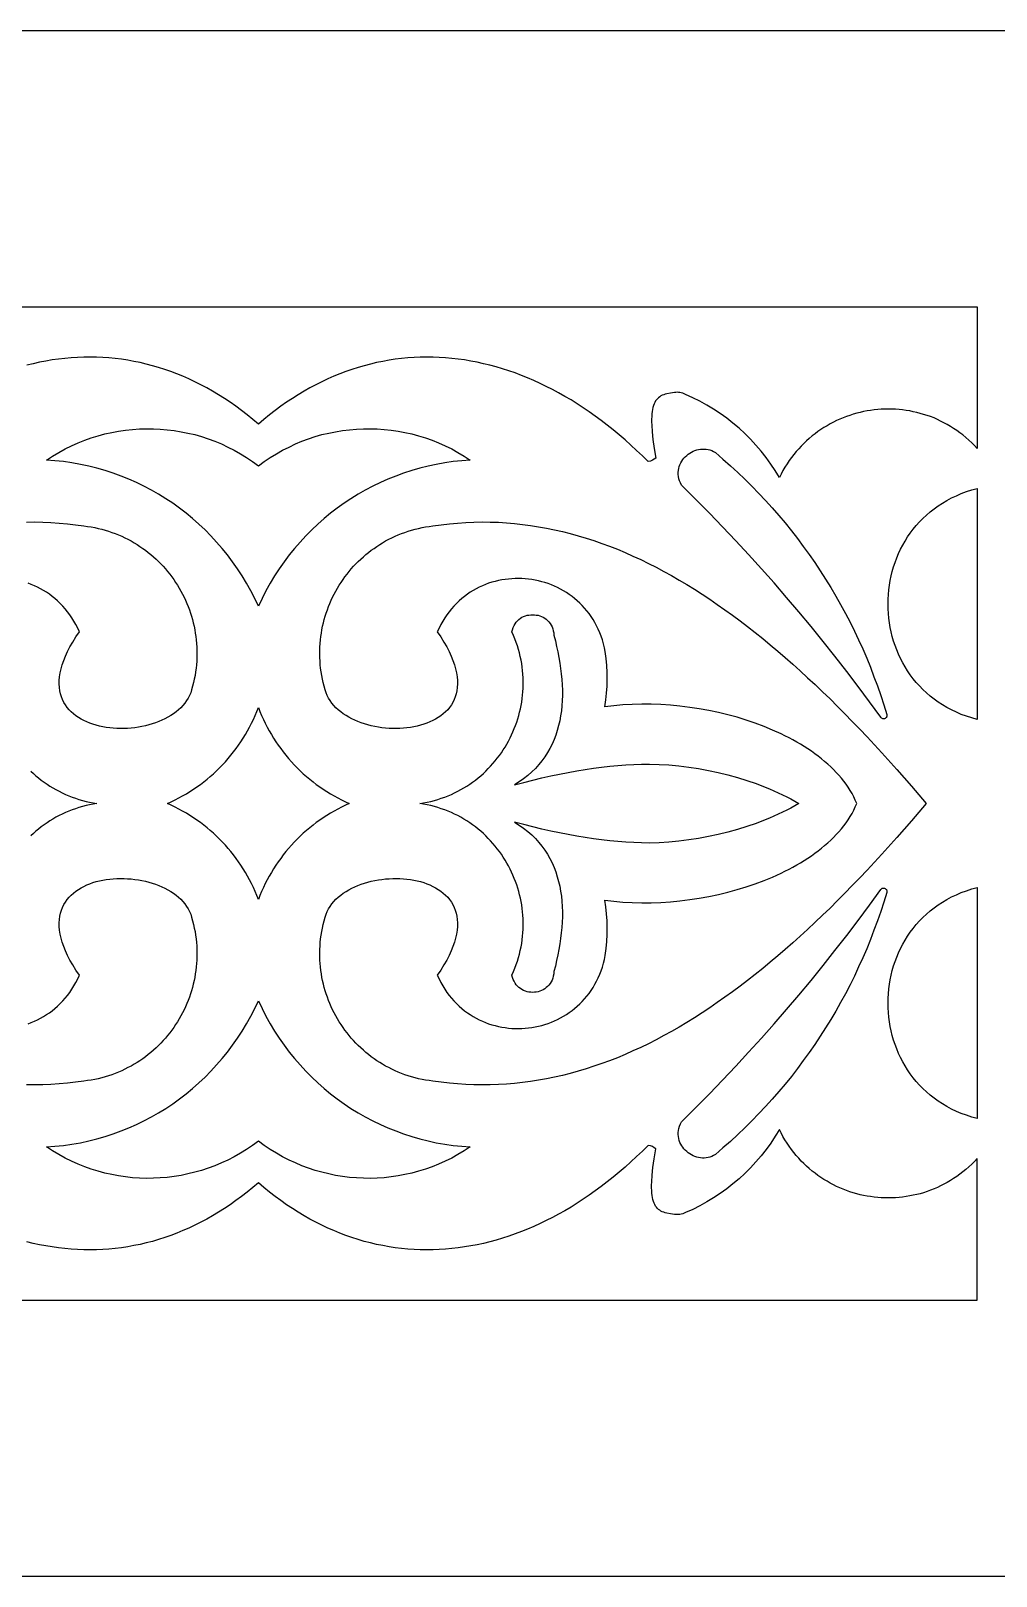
# Model space of a CAD drawing. Extents: x 1274 to 2074, y -191 to -51.
# Drawn here: x 1914.4 to 2001.8, y -190.5 to -50.5 of the extents above; entities that cross this region are included whole.
import ezdxf

# ---------------------------------------------------------------- set-up
doc = ezdxf.new("R2010")
doc.units = 0
doc.layers.add('LAYER_1', color=18, linetype='CONTINUOUS')

msp = doc.modelspace()

# ---------------------------------------------------------------- linework, layer by layer
at = {"layer": 'LAYER_1'}
for points in [[(2074.4, -190.54), (2074.4, -50.54), (1274.4, -50.54), (1274.4, -190.54)], [(1915.79, -89.43), (1916.35, -89.06), (1916.91, -88.73), (1917.49, -88.41), (1918.07, -88.13), (1918.66, -87.86), (1919.26, -87.62), (1919.86, -87.41), (1920.47, -87.22), (1921.09, -87.06), (1921.71, -86.92), (1922.33, -86.8), (1922.96, -86.71), (1923.59, -86.64), (1924.22, -86.6), (1924.85, -86.58), (1925.48, -86.58), (1926.11, -86.61), (1926.74, -86.67), (1927.37, -86.74), (1927.99, -86.85), (1928.61, -86.97), (1929.23, -87.12), (1929.84, -87.3), (1930.45, -87.5), (1931.04, -87.72), (1931.64, -87.96), (1932.22, -88.24), (1932.79, -88.53), (1933.36, -88.85), (1933.91, -89.19), (1934.46, -89.56), (1934.99, -89.94), (1935.53, -89.56), (1936.07, -89.19), (1936.63, -88.85), (1937.19, -88.53), (1937.77, -88.24), (1938.35, -87.96), (1938.94, -87.72), (1939.54, -87.5), (1940.14, -87.3), (1940.75, -87.12), (1941.37, -86.97), (1941.99, -86.85), (1942.62, -86.74), (1943.24, -86.67), (1943.87, -86.61), (1944.5, -86.58), (1945.13, -86.58), (1945.76, -86.6), (1946.39, -86.64), (1947.02, -86.71), (1947.65, -86.8), (1948.27, -86.92), (1948.89, -87.06), (1949.51, -87.22), (1950.12, -87.41), (1950.73, -87.62), (1951.32, -87.86), (1951.91, -88.13), (1952.5, -88.41), (1953.07, -88.73), (1953.64, -89.06), (1954.19, -89.43), (1953.41, -89.48), (1952.64, -89.56), (1951.87, -89.67), (1951.11, -89.81), (1950.36, -89.97), (1949.61, -90.16), (1948.88, -90.37), (1948.15, -90.61), (1947.44, -90.87), (1946.73, -91.15), (1946.04, -91.46), (1945.35, -91.79), (1944.68, -92.14), (1944.02, -92.52), (1943.38, -92.92), (1942.75, -93.34), (1942.13, -93.78), (1941.53, -94.24), (1940.95, -94.72), (1940.38, -95.22), (1939.82, -95.75), (1939.29, -96.29), (1938.77, -96.85), (1938.27, -97.42), (1937.79, -98.02), (1937.33, -98.63), (1936.88, -99.27), (1936.46, -99.91), (1936.06, -100.58), (1935.68, -101.26), (1935.33, -101.96), (1934.99, -102.67), (1934.66, -101.96), (1934.3, -101.26), (1933.92, -100.58), (1933.52, -99.91), (1933.1, -99.27), (1932.66, -98.63), (1932.2, -98.02), (1931.71, -97.42), (1931.21, -96.85), (1930.7, -96.29), (1930.16, -95.75), (1929.61, -95.22), (1929.04, -94.72), (1928.45, -94.24), (1927.85, -93.78), (1927.23, -93.34), (1926.6, -92.92), (1925.96, -92.52), (1925.3, -92.14), (1924.63, -91.79), (1923.95, -91.46), (1923.25, -91.15), (1922.55, -90.87), (1921.83, -90.61), (1921.11, -90.37), (1920.37, -90.16), (1919.63, -89.97), (1918.87, -89.81), (1918.11, -89.67), (1917.35, -89.56), (1916.57, -89.48)], [(1973.32, -91.71), (1973.23, -91.5), (1973.15, -91.31), (1973.09, -91.11), (1973.05, -90.91), (1973.03, -90.72), (1973.03, -90.54), (1973.05, -90.35), (1973.08, -90.18), (1973.12, -90.01), (1973.18, -89.84), (1973.25, -89.68), (1973.34, -89.53), (1973.44, -89.38), (1973.54, -89.25), (1973.66, -89.12), (1973.79, -89), (1973.92, -88.89), (1974.07, -88.79), (1974.22, -88.7), (1974.37, -88.62), (1974.53, -88.56), (1974.7, -88.5), (1974.86, -88.46), (1975.03, -88.43), (1975.21, -88.42), (1975.38, -88.42), (1975.55, -88.43), (1975.72, -88.46), (1975.89, -88.51), (1976.06, -88.57), (1976.23, -88.65), (1976.39, -88.74), (1977.07, -89.33), (1977.75, -89.93), (1978.41, -90.54), (1979.06, -91.16), (1979.7, -91.79), (1980.32, -92.44), (1980.94, -93.09), (1981.54, -93.76), (1982.13, -94.43), (1982.7, -95.12), (1983.27, -95.82), (1983.82, -96.53), (1984.35, -97.24), (1984.88, -97.97), (1985.39, -98.71), (1985.88, -99.45), (1986.37, -100.21), (1986.84, -100.97), (1987.29, -101.74), (1987.73, -102.52), (1988.16, -103.31), (1988.58, -104.11), (1988.98, -104.91), (1989.36, -105.72), (1989.73, -106.54), (1990.09, -107.37), (1990.43, -108.2), (1990.75, -109.05), (1991.06, -109.89), (1991.36, -110.75), (1991.64, -111.61), (1991.9, -112.48), (1991.92, -112.54), (1991.92, -112.6), (1991.91, -112.65), (1991.89, -112.7), (1991.87, -112.75), (1991.83, -112.79), (1991.79, -112.82), (1991.75, -112.85), (1991.7, -112.87), (1991.65, -112.88), (1991.6, -112.88), (1991.55, -112.87), (1991.5, -112.85), (1991.45, -112.82), (1991.41, -112.78), (1991.37, -112.73), (1990.35, -111.33), (1989.32, -109.95), (1988.28, -108.57), (1987.22, -107.2), (1986.14, -105.85), (1985.06, -104.51), (1983.95, -103.18), (1982.84, -101.87), (1981.7, -100.56), (1980.56, -99.27), (1979.4, -97.99), (1978.23, -96.73), (1977.04, -95.47), (1975.84, -94.23), (1974.62, -93.01), (1973.4, -91.79)], [(2000.1, -112.93), (1999.6, -112.79), (1999.12, -112.64), (1998.66, -112.46), (1998.21, -112.27), (1997.77, -112.06), (1997.36, -111.84), (1996.95, -111.6), (1996.57, -111.35), (1996.2, -111.09), (1995.84, -110.81), (1995.5, -110.52), (1995.18, -110.21), (1994.87, -109.89), (1994.58, -109.57), (1994.3, -109.23), (1994.04, -108.88), (1993.8, -108.53), (1993.57, -108.16), (1993.36, -107.79), (1993.16, -107.41), (1992.98, -107.02), (1992.82, -106.63), (1992.67, -106.23), (1992.53, -105.82), (1992.41, -105.41), (1992.31, -105), (1992.22, -104.58), (1992.15, -104.16), (1992.1, -103.74), (1992.06, -103.31), (1992.03, -102.89), (1992.03, -102.46), (1992.03, -102.03), (1992.06, -101.61), (1992.1, -101.18), (1992.15, -100.76), (1992.22, -100.34), (1992.31, -99.92), (1992.41, -99.51), (1992.53, -99.1), (1992.67, -98.69), (1992.82, -98.29), (1992.98, -97.9), (1993.16, -97.51), (1993.36, -97.13), (1993.57, -96.76), (1993.8, -96.39), (1994.04, -96.04), (1994.3, -95.69), (1994.58, -95.35), (1994.87, -95.02), (1995.18, -94.71), (1995.5, -94.4), (1995.84, -94.11), (1996.2, -93.83), (1996.57, -93.57), (1996.95, -93.32), (1997.36, -93.08), (1997.77, -92.85), (1998.21, -92.65), (1998.66, -92.46), (1999.12, -92.28), (1999.6, -92.13), (2000.1, -91.99)], [(1941.03, -110.24), (1940.94, -109.91), (1940.86, -109.58), (1940.79, -109.26), (1940.73, -108.93), (1940.68, -108.61), (1940.63, -108.28), (1940.6, -107.96), (1940.58, -107.64), (1940.56, -107.32), (1940.55, -106.99), (1940.56, -106.68), (1940.57, -106.36), (1940.59, -106.04), (1940.62, -105.72), (1940.65, -105.41), (1940.7, -105.1), (1940.75, -104.79), (1940.81, -104.48), (1940.88, -104.18), (1940.96, -103.88), (1941.05, -103.58), (1941.14, -103.28), (1941.24, -102.99), (1941.35, -102.7), (1941.47, -102.41), (1941.59, -102.13), (1941.72, -101.85), (1941.86, -101.57), (1942.01, -101.3), (1942.16, -101.03), (1942.32, -100.77), (1942.48, -100.51), (1942.66, -100.25), (1942.83, -100), (1943.02, -99.76), (1943.21, -99.52), (1943.41, -99.28), (1943.62, -99.05), (1943.83, -98.83), (1944.04, -98.61), (1944.27, -98.39), (1944.5, -98.19), (1944.73, -97.98), (1944.97, -97.79), (1945.22, -97.6), (1945.47, -97.42), (1945.72, -97.24), (1945.98, -97.07), (1946.25, -96.91), (1946.52, -96.75), (1946.8, -96.6), (1947.08, -96.46), (1947.37, -96.33), (1947.66, -96.2), (1947.95, -96.08), (1948.25, -95.97), (1948.56, -95.87), (1948.87, -95.77), (1949.18, -95.69), (1949.5, -95.61), (1949.82, -95.54), (1950.14, -95.48), (1950.47, -95.43), (1950.8, -95.39), (1951.55, -95.28), (1952.3, -95.19), (1953.04, -95.13), (1953.78, -95.08), (1954.52, -95.05), (1955.26, -95.03), (1956, -95.04), (1956.73, -95.06), (1957.46, -95.11), (1958.19, -95.17), (1958.92, -95.25), (1959.64, -95.34), (1960.37, -95.46), (1961.09, -95.59), (1961.81, -95.73), (1962.53, -95.9), (1963.24, -96.08), (1963.96, -96.28), (1964.67, -96.49), (1965.38, -96.72), (1966.09, -96.97), (1966.8, -97.23), (1967.51, -97.51), (1968.21, -97.81), (1968.91, -98.12), (1969.62, -98.44), (1970.32, -98.78), (1971.02, -99.14), (1971.71, -99.51), (1972.41, -99.89), (1973.1, -100.29), (1973.8, -100.7), (1974.49, -101.13), (1975.18, -101.57), (1975.87, -102.03), (1976.56, -102.5), (1977.25, -102.98), (1977.93, -103.48), (1978.62, -103.99), (1979.3, -104.51), (1979.99, -105.05), (1980.67, -105.59), (1981.35, -106.15), (1982.03, -106.73), (1982.71, -107.31), (1983.39, -107.91), (1984.07, -108.52), (1984.74, -109.14), (1985.42, -109.77), (1986.09, -110.42), (1986.77, -111.07), (1987.44, -111.74), (1988.11, -112.42), (1988.79, -113.1), (1989.46, -113.8), (1990.13, -114.51), (1991.47, -115.96), (1992.81, -117.45), (1994.15, -118.97), (1995.48, -120.54), (1994.15, -122.1), (1992.81, -123.63), (1991.47, -125.12), (1990.13, -126.57), (1989.46, -127.28), (1988.79, -127.97), (1988.11, -128.66), (1987.44, -129.34), (1986.77, -130.01), (1986.09, -130.66), (1985.42, -131.3), (1984.74, -131.94), (1984.07, -132.56), (1983.39, -133.17), (1982.71, -133.76), (1982.03, -134.35), (1981.35, -134.92), (1980.67, -135.48), (1979.99, -136.03), (1979.3, -136.57), (1978.62, -137.09), (1977.93, -137.6), (1977.25, -138.1), (1976.56, -138.58), (1975.87, -139.05), (1975.18, -139.5), (1974.49, -139.95), (1973.8, -140.37), (1973.1, -140.79), (1972.41, -141.19), (1971.71, -141.57), (1971.02, -141.94), (1970.32, -142.3), (1969.62, -142.64), (1968.91, -142.96), (1968.21, -143.27), (1967.51, -143.57), (1966.8, -143.84), (1966.09, -144.11), (1965.38, -144.35), (1964.67, -144.59), (1963.96, -144.8), (1963.24, -145), (1962.53, -145.18), (1961.81, -145.34), (1961.09, -145.49), (1960.37, -145.62), (1959.64, -145.74), (1958.92, -145.83), (1958.19, -145.91), (1957.46, -145.97), (1956.73, -146.01), (1956, -146.04), (1955.26, -146.04), (1954.52, -146.03), (1953.78, -146), (1953.04, -145.95), (1952.3, -145.88), (1951.55, -145.8), (1950.8, -145.69), (1950.47, -145.65), (1950.14, -145.6), (1949.82, -145.54), (1949.5, -145.47), (1949.18, -145.39), (1948.87, -145.3), (1948.56, -145.21), (1948.25, -145.11), (1947.95, -144.99), (1947.66, -144.88), (1947.37, -144.75), (1947.08, -144.62), (1946.8, -144.47), (1946.52, -144.33), (1946.25, -144.17), (1945.98, -144.01), (1945.72, -143.84), (1945.47, -143.66), (1945.22, -143.48), (1944.97, -143.29), (1944.73, -143.09), (1944.5, -142.89), (1944.27, -142.68), (1944.04, -142.47), (1943.83, -142.25), (1943.62, -142.02), (1943.41, -141.79), (1943.21, -141.56), (1943.02, -141.32), (1942.83, -141.07), (1942.66, -140.82), (1942.48, -140.57), (1942.32, -140.31), (1942.16, -140.04), (1942.01, -139.78), (1941.86, -139.5), (1941.72, -139.23), (1941.59, -138.95), (1941.47, -138.66), (1941.35, -138.38), (1941.24, -138.09), (1941.14, -137.79), (1941.05, -137.5), (1940.96, -137.2), (1940.88, -136.9), (1940.81, -136.59), (1940.75, -136.29), (1940.7, -135.98), (1940.65, -135.67), (1940.62, -135.35), (1940.59, -135.04), (1940.57, -134.72), (1940.56, -134.4), (1940.55, -134.08), (1940.56, -133.76), (1940.58, -133.44), (1940.6, -133.12), (1940.63, -132.79), (1940.68, -132.47), (1940.73, -132.14), (1940.79, -131.82), (1940.86, -131.49), (1940.94, -131.17), (1941.03, -130.84), (1941.12, -130.58), (1941.22, -130.33), (1941.35, -130.09), (1941.49, -129.86), (1941.65, -129.63), (1941.83, -129.42), (1942.02, -129.22), (1942.23, -129.03), (1942.45, -128.84), (1942.68, -128.67), (1942.93, -128.51), (1943.18, -128.36), (1943.45, -128.22), (1943.73, -128.08), (1944.01, -127.96), (1944.3, -127.85), (1944.6, -127.75), (1944.91, -127.66), (1945.22, -127.58), (1945.54, -127.51), (1945.86, -127.45), (1946.18, -127.41), (1946.51, -127.37), (1946.83, -127.35), (1947.16, -127.33), (1947.48, -127.33), (1947.81, -127.34), (1948.13, -127.36), (1948.45, -127.39), (1948.77, -127.43), (1949.08, -127.48), (1949.38, -127.55), (1949.68, -127.62), (1949.97, -127.71), (1950.26, -127.81), (1950.53, -127.92), (1950.8, -128.05), (1951.05, -128.18), (1951.29, -128.33), (1951.52, -128.49), (1951.74, -128.66), (1951.95, -128.84), (1952.14, -129.04), (1952.31, -129.25), (1952.47, -129.47), (1952.6, -129.7), (1952.73, -129.95), (1952.83, -130.2), (1952.91, -130.48), (1952.97, -130.76), (1953.01, -131.05), (1953.03, -131.36), (1953.03, -131.69), (1953, -132.02), (1952.94, -132.37), (1952.86, -132.73), (1952.76, -133.1), (1952.62, -133.49), (1952.46, -133.89), (1952.27, -134.3), (1952.05, -134.73), (1951.8, -135.17), (1951.52, -135.63), (1951.2, -136.09), (1951.36, -136.43), (1951.52, -136.75), (1951.7, -137.06), (1951.88, -137.36), (1952.07, -137.65), (1952.28, -137.92), (1952.49, -138.18), (1952.71, -138.43), (1952.94, -138.67), (1953.17, -138.89), (1953.41, -139.11), (1953.66, -139.31), (1953.92, -139.5), (1954.18, -139.67), (1954.45, -139.84), (1954.72, -139.99), (1954.99, -140.13), (1955.28, -140.26), (1955.56, -140.38), (1955.85, -140.49), (1956.14, -140.58), (1956.44, -140.66), (1956.73, -140.74), (1957.03, -140.8), (1957.34, -140.84), (1957.64, -140.88), (1957.94, -140.91), (1958.25, -140.92), (1958.55, -140.92), (1958.86, -140.92), (1959.16, -140.9), (1959.46, -140.87), (1959.76, -140.83), (1960.06, -140.77), (1960.36, -140.71), (1960.66, -140.64), (1960.95, -140.55), (1961.24, -140.46), (1961.53, -140.35), (1961.81, -140.23), (1962.09, -140.1), (1962.36, -139.96), (1962.63, -139.81), (1962.89, -139.65), (1963.15, -139.48), (1963.4, -139.3), (1963.64, -139.11), (1963.88, -138.91), (1964.11, -138.7), (1964.33, -138.47), (1964.54, -138.24), (1964.75, -138), (1964.95, -137.74), (1965.13, -137.48), (1965.31, -137.21), (1965.48, -136.92), (1965.63, -136.63), (1965.78, -136.33), (1965.91, -136.01), (1966.04, -135.69), (1966.15, -135.36), (1966.25, -135.01), (1966.33, -134.66), (1966.41, -134.3), (1966.49, -133.67), (1966.55, -133.05), (1966.58, -132.42), (1966.59, -131.79), (1966.57, -131.17), (1966.53, -130.54), (1966.46, -129.91), (1966.37, -129.29), (1967.18, -129.39), (1968.01, -129.47), (1968.86, -129.52), (1969.71, -129.54), (1970.57, -129.53), (1971.44, -129.5), (1972.31, -129.44), (1973.18, -129.36), (1974.06, -129.25), (1974.93, -129.12), (1975.8, -128.96), (1976.66, -128.78), (1977.51, -128.57), (1978.35, -128.34), (1979.18, -128.09), (1980, -127.82), (1980.79, -127.52), (1981.57, -127.2), (1982.33, -126.86), (1982.69, -126.68), (1983.06, -126.49), (1983.41, -126.3), (1983.76, -126.11), (1984.11, -125.9), (1984.44, -125.7), (1984.77, -125.49), (1985.09, -125.27), (1985.4, -125.05), (1985.7, -124.82), (1986, -124.59), (1986.28, -124.35), (1986.56, -124.11), (1986.83, -123.87), (1987.08, -123.62), (1987.33, -123.36), (1987.57, -123.1), (1987.8, -122.83), (1988.01, -122.56), (1988.22, -122.29), (1988.41, -122.01), (1988.59, -121.72), (1988.76, -121.43), (1988.92, -121.14), (1989.06, -120.84), (1989.2, -120.54), (1989.06, -120.24), (1988.92, -119.94), (1988.76, -119.64), (1988.59, -119.36), (1988.41, -119.07), (1988.22, -118.79), (1988.01, -118.52), (1987.8, -118.24), (1987.57, -117.98), (1987.33, -117.72), (1987.08, -117.46), (1986.83, -117.21), (1986.56, -116.96), (1986.28, -116.72), (1986, -116.49), (1985.7, -116.25), (1985.4, -116.03), (1985.09, -115.81), (1984.77, -115.59), (1984.44, -115.38), (1984.11, -115.17), (1983.76, -114.97), (1983.41, -114.78), (1983.06, -114.59), (1982.69, -114.4), (1982.33, -114.22), (1981.57, -113.88), (1980.79, -113.56), (1980, -113.26), (1979.18, -112.99), (1978.35, -112.73), (1977.51, -112.5), (1976.66, -112.3), (1975.8, -112.12), (1974.93, -111.96), (1974.06, -111.83), (1973.18, -111.72), (1972.31, -111.64), (1971.44, -111.58), (1970.57, -111.55), (1969.71, -111.54), (1968.86, -111.56), (1968.01, -111.61), (1967.18, -111.68), (1966.37, -111.78), (1966.46, -111.16), (1966.53, -110.54), (1966.57, -109.91), (1966.59, -109.28), (1966.58, -108.66), (1966.55, -108.03), (1966.49, -107.4), (1966.41, -106.78), (1966.33, -106.42), (1966.25, -106.07), (1966.15, -105.72), (1966.04, -105.39), (1965.91, -105.07), (1965.78, -104.75), (1965.63, -104.45), (1965.48, -104.15), (1965.31, -103.87), (1965.13, -103.6), (1964.95, -103.33), (1964.75, -103.08), (1964.54, -102.84), (1964.33, -102.6), (1964.11, -102.38), (1963.88, -102.17), (1963.64, -101.97), (1963.4, -101.78), (1963.15, -101.59), (1962.89, -101.42), (1962.63, -101.26), (1962.36, -101.11), (1962.09, -100.97), (1961.81, -100.85), (1961.53, -100.73), (1961.24, -100.62), (1960.95, -100.53), (1960.66, -100.44), (1960.36, -100.37), (1960.06, -100.3), (1959.76, -100.25), (1959.46, -100.21), (1959.16, -100.18), (1958.86, -100.16), (1958.55, -100.15), (1958.25, -100.16), (1957.94, -100.17), (1957.64, -100.2), (1957.34, -100.23), (1957.03, -100.28), (1956.73, -100.34), (1956.44, -100.41), (1956.14, -100.5), (1955.85, -100.59), (1955.56, -100.7), (1955.28, -100.82), (1954.99, -100.94), (1954.72, -101.09), (1954.45, -101.24), (1954.18, -101.4), (1953.92, -101.58), (1953.66, -101.77), (1953.41, -101.97), (1953.17, -102.18), (1952.94, -102.41), (1952.71, -102.65), (1952.49, -102.89), (1952.28, -103.16), (1952.07, -103.43), (1951.88, -103.72), (1951.7, -104.01), (1951.52, -104.32), (1951.36, -104.65), (1951.2, -104.98), (1951.52, -105.45), (1951.8, -105.91), (1952.05, -106.35), (1952.27, -106.77), (1952.46, -107.19), (1952.62, -107.59), (1952.76, -107.97), (1952.86, -108.35), (1952.94, -108.71), (1953, -109.06), (1953.03, -109.39), (1953.03, -109.71), (1953.01, -110.02), (1952.97, -110.32), (1952.91, -110.6), (1952.83, -110.87), (1952.73, -111.13), (1952.6, -111.38), (1952.47, -111.61), (1952.31, -111.83), (1952.14, -112.04), (1951.95, -112.23), (1951.74, -112.42), (1951.52, -112.59), (1951.29, -112.75), (1951.05, -112.89), (1950.8, -113.03), (1950.53, -113.15), (1950.26, -113.26), (1949.97, -113.36), (1949.68, -113.45), (1949.38, -113.53), (1949.08, -113.59), (1948.77, -113.65), (1948.45, -113.69), (1948.13, -113.72), (1947.81, -113.74), (1947.48, -113.75), (1947.16, -113.75), (1946.83, -113.73), (1946.51, -113.71), (1946.18, -113.67), (1945.86, -113.62), (1945.54, -113.56), (1945.22, -113.5), (1944.91, -113.42), (1944.6, -113.33), (1944.3, -113.23), (1944.01, -113.12), (1943.73, -112.99), (1943.45, -112.86), (1943.18, -112.72), (1942.93, -112.57), (1942.68, -112.41), (1942.45, -112.23), (1942.23, -112.05), (1942.02, -111.86), (1941.83, -111.65), (1941.65, -111.44), (1941.49, -111.22), (1941.35, -110.99), (1941.22, -110.75), (1941.12, -110.5)], [(1949.61, -120.54), (1949.95, -120.48), (1950.28, -120.42), (1950.61, -120.35), (1950.93, -120.26), (1951.25, -120.17), (1951.56, -120.07), (1951.87, -119.96), (1952.17, -119.84), (1952.47, -119.71), (1952.76, -119.58), (1953.05, -119.43), (1953.33, -119.28), (1953.6, -119.12), (1953.87, -118.96), (1954.14, -118.78), (1954.4, -118.6), (1954.65, -118.41), (1954.9, -118.22), (1955.14, -118.02), (1955.37, -117.81), (1955.6, -117.6), (1955.82, -117.38), (1956.03, -117.15), (1956.24, -116.92), (1956.44, -116.68), (1956.63, -116.44), (1956.82, -116.19), (1957, -115.94), (1957.17, -115.68), (1957.34, -115.42), (1957.5, -115.15), (1957.65, -114.88), (1957.79, -114.6), (1957.92, -114.32), (1958.05, -114.04), (1958.17, -113.75), (1958.28, -113.46), (1958.39, -113.17), (1958.48, -112.87), (1958.57, -112.57), (1958.65, -112.27), (1958.72, -111.97), (1958.78, -111.66), (1958.84, -111.35), (1958.88, -111.04), (1958.92, -110.73), (1958.95, -110.41), (1958.97, -110.1), (1958.97, -109.78), (1958.98, -109.46), (1958.97, -109.14), (1958.95, -108.82), (1958.92, -108.5), (1958.88, -108.18), (1958.84, -107.86), (1958.78, -107.54), (1958.71, -107.22), (1958.64, -106.9), (1958.55, -106.58), (1958.45, -106.26), (1958.35, -105.94), (1958.23, -105.62), (1958.1, -105.31), (1957.96, -104.99), (1958.01, -104.79), (1958.08, -104.6), (1958.15, -104.42), (1958.25, -104.26), (1958.35, -104.12), (1958.47, -103.99), (1958.59, -103.87), (1958.73, -103.76), (1958.87, -103.67), (1959.02, -103.6), (1959.18, -103.54), (1959.33, -103.49), (1959.5, -103.46), (1959.66, -103.44), (1959.83, -103.43), (1960, -103.44), (1960.16, -103.46), (1960.32, -103.49), (1960.48, -103.54), (1960.64, -103.6), (1960.79, -103.67), (1960.93, -103.76), (1961.07, -103.85), (1961.19, -103.97), (1961.31, -104.09), (1961.42, -104.23), (1961.51, -104.38), (1961.59, -104.54), (1961.65, -104.71), (1961.7, -104.9), (1961.74, -105.09), (1961.75, -105.3), (1961.89, -105.81), (1962.01, -106.31), (1962.12, -106.81), (1962.22, -107.31), (1962.3, -107.81), (1962.37, -108.31), (1962.43, -108.8), (1962.48, -109.29), (1962.51, -109.78), (1962.53, -110.26), (1962.53, -110.74), (1962.51, -111.21), (1962.48, -111.68), (1962.44, -112.14), (1962.37, -112.59), (1962.29, -113.04), (1962.19, -113.48), (1962.07, -113.91), (1961.93, -114.34), (1961.77, -114.75), (1961.6, -115.15), (1961.4, -115.55), (1961.18, -115.93), (1960.94, -116.31), (1960.68, -116.67), (1960.39, -117.02), (1960.08, -117.36), (1959.75, -117.68), (1959.4, -118), (1959.02, -118.3), (1958.61, -118.58), (1958.18, -118.85), (1959.03, -118.63), (1959.86, -118.42), (1960.68, -118.22), (1961.49, -118.04), (1962.28, -117.87), (1963.06, -117.72), (1963.83, -117.58), (1964.59, -117.46), (1965.34, -117.35), (1966.08, -117.25), (1966.82, -117.17), (1967.55, -117.1), (1968.27, -117.05), (1968.99, -117), (1969.7, -116.98), (1970.42, -116.96), (1971.3, -116.99), (1972.18, -117.05), (1973.08, -117.13), (1973.97, -117.24), (1974.87, -117.38), (1975.76, -117.54), (1976.64, -117.73), (1977.52, -117.94), (1978.38, -118.18), (1979.24, -118.45), (1980.08, -118.74), (1980.89, -119.05), (1981.3, -119.21), (1981.69, -119.39), (1982.08, -119.56), (1982.47, -119.75), (1982.85, -119.94), (1983.22, -120.13), (1983.58, -120.33), (1983.94, -120.54), (1983.58, -120.75), (1983.22, -120.95), (1982.85, -121.14), (1982.47, -121.33), (1982.08, -121.51), (1981.69, -121.69), (1981.3, -121.86), (1980.89, -122.03), (1980.08, -122.34), (1979.24, -122.63), (1978.38, -122.9), (1977.52, -123.14), (1976.64, -123.35), (1975.76, -123.54), (1974.87, -123.7), (1973.97, -123.84), (1973.08, -123.95), (1972.18, -124.03), (1971.3, -124.09), (1970.42, -124.12), (1969.7, -124.1), (1968.99, -124.07), (1968.27, -124.03), (1967.55, -123.98), (1966.82, -123.91), (1966.08, -123.83), (1965.34, -123.73), (1964.59, -123.62), (1963.83, -123.49), (1963.06, -123.36), (1962.28, -123.2), (1961.49, -123.04), (1960.68, -122.86), (1959.86, -122.66), (1959.03, -122.45), (1958.18, -122.23), (1958.61, -122.5), (1959.02, -122.78), (1959.4, -123.08), (1959.75, -123.39), (1960.08, -123.72), (1960.39, -124.06), (1960.68, -124.41), (1960.94, -124.77), (1961.18, -125.14), (1961.4, -125.53), (1961.6, -125.92), (1961.77, -126.33), (1961.93, -126.74), (1962.07, -127.17), (1962.19, -127.6), (1962.29, -128.04), (1962.37, -128.48), (1962.44, -128.94), (1962.48, -129.4), (1962.51, -129.86), (1962.53, -130.34), (1962.53, -130.81), (1962.51, -131.3), (1962.48, -131.78), (1962.43, -132.27), (1962.37, -132.77), (1962.3, -133.26), (1962.22, -133.76), (1962.12, -134.26), (1962.01, -134.77), (1961.89, -135.27), (1961.75, -135.77), (1961.74, -135.98), (1961.7, -136.18), (1961.65, -136.37), (1961.59, -136.54), (1961.51, -136.7), (1961.42, -136.85), (1961.31, -136.99), (1961.19, -137.11), (1961.07, -137.22), (1960.93, -137.32), (1960.79, -137.41), (1960.64, -137.48), (1960.48, -137.54), (1960.32, -137.59), (1960.16, -137.62), (1960, -137.64), (1959.83, -137.65), (1959.66, -137.64), (1959.5, -137.62), (1959.33, -137.59), (1959.18, -137.54), (1959.02, -137.48), (1958.87, -137.4), (1958.73, -137.31), (1958.59, -137.21), (1958.47, -137.09), (1958.35, -136.96), (1958.25, -136.81), (1958.15, -136.65), (1958.08, -136.48), (1958.01, -136.29), (1957.96, -136.08), (1958.1, -135.77), (1958.23, -135.45), (1958.35, -135.14), (1958.45, -134.82), (1958.55, -134.5), (1958.64, -134.18), (1958.71, -133.86), (1958.78, -133.54), (1958.84, -133.22), (1958.88, -132.9), (1958.92, -132.57), (1958.95, -132.25), (1958.97, -131.93), (1958.98, -131.61), (1958.97, -131.3), (1958.97, -130.98), (1958.95, -130.66), (1958.92, -130.35), (1958.88, -130.04), (1958.84, -129.73), (1958.78, -129.42), (1958.72, -129.11), (1958.65, -128.81), (1958.57, -128.5), (1958.48, -128.2), (1958.39, -127.91), (1958.28, -127.61), (1958.17, -127.32), (1958.05, -127.04), (1957.92, -126.75), (1957.79, -126.48), (1957.65, -126.2), (1957.5, -125.93), (1957.34, -125.66), (1957.17, -125.4), (1957, -125.14), (1956.82, -124.89), (1956.63, -124.64), (1956.44, -124.4), (1956.24, -124.16), (1956.03, -123.93), (1955.82, -123.7), (1955.6, -123.48), (1955.37, -123.27), (1955.14, -123.06), (1954.9, -122.86), (1954.65, -122.66), (1954.4, -122.48), (1954.14, -122.29), (1953.87, -122.12), (1953.6, -121.95), (1953.33, -121.79), (1953.05, -121.64), (1952.76, -121.5), (1952.47, -121.36), (1952.17, -121.24), (1951.87, -121.12), (1951.56, -121.01), (1951.25, -120.91), (1950.93, -120.82), (1950.61, -120.73), (1950.28, -120.66), (1949.95, -120.59)], [(1926.75, -120.54), (1927.1, -120.38), (1927.45, -120.21), (1927.8, -120.03), (1928.13, -119.85), (1928.47, -119.66), (1928.79, -119.46), (1929.12, -119.25), (1929.43, -119.03), (1929.74, -118.81), (1930.05, -118.57), (1930.35, -118.33), (1930.64, -118.09), (1930.92, -117.84), (1931.2, -117.57), (1931.48, -117.31), (1931.74, -117.03), (1932, -116.75), (1932.25, -116.47), (1932.5, -116.17), (1932.74, -115.87), (1932.97, -115.57), (1933.19, -115.26), (1933.41, -114.94), (1933.62, -114.62), (1933.82, -114.29), (1934.01, -113.96), (1934.19, -113.62), (1934.37, -113.27), (1934.54, -112.92), (1934.7, -112.57), (1934.85, -112.21), (1934.99, -111.85), (1935.13, -112.21), (1935.29, -112.57), (1935.45, -112.92), (1935.61, -113.27), (1935.79, -113.62), (1935.97, -113.96), (1936.17, -114.29), (1936.37, -114.62), (1936.58, -114.94), (1936.79, -115.26), (1937.02, -115.57), (1937.25, -115.87), (1937.48, -116.17), (1937.73, -116.47), (1937.98, -116.75), (1938.24, -117.03), (1938.51, -117.31), (1938.78, -117.57), (1939.06, -117.84), (1939.35, -118.09), (1939.64, -118.33), (1939.94, -118.57), (1940.24, -118.81), (1940.55, -119.03), (1940.87, -119.25), (1941.19, -119.46), (1941.52, -119.66), (1941.85, -119.85), (1942.19, -120.03), (1942.53, -120.21), (1942.88, -120.38), (1943.23, -120.54), (1942.88, -120.7), (1942.53, -120.87), (1942.19, -121.04), (1941.85, -121.23), (1941.52, -121.42), (1941.19, -121.62), (1940.87, -121.83), (1940.55, -122.05), (1940.24, -122.27), (1939.94, -122.5), (1939.64, -122.74), (1939.35, -122.99), (1939.06, -123.24), (1938.78, -123.5), (1938.51, -123.77), (1938.24, -124.04), (1937.98, -124.32), (1937.73, -124.61), (1937.48, -124.9), (1937.25, -125.2), (1937.02, -125.51), (1936.79, -125.82), (1936.58, -126.14), (1936.37, -126.46), (1936.17, -126.79), (1935.97, -127.12), (1935.79, -127.46), (1935.61, -127.8), (1935.45, -128.15), (1935.29, -128.51), (1935.13, -128.87), (1934.99, -129.23), (1934.85, -128.87), (1934.7, -128.51), (1934.54, -128.15), (1934.37, -127.8), (1934.19, -127.46), (1934.01, -127.12), (1933.82, -126.79), (1933.62, -126.46), (1933.41, -126.14), (1933.19, -125.82), (1932.97, -125.51), (1932.74, -125.2), (1932.5, -124.9), (1932.25, -124.61), (1932, -124.32), (1931.74, -124.04), (1931.48, -123.77), (1931.2, -123.5), (1930.92, -123.24), (1930.64, -122.99), (1930.35, -122.74), (1930.05, -122.5), (1929.74, -122.27), (1929.43, -122.05), (1929.12, -121.83), (1928.79, -121.62), (1928.47, -121.42), (1928.13, -121.23), (1927.8, -121.04), (1927.45, -120.87), (1927.1, -120.7)], [(1976.39, -152.34), (1976.23, -152.43), (1976.06, -152.51), (1975.89, -152.57), (1975.72, -152.62), (1975.55, -152.65), (1975.38, -152.66), (1975.21, -152.66), (1975.03, -152.64), (1974.86, -152.62), (1974.7, -152.57), (1974.53, -152.52), (1974.37, -152.45), (1974.22, -152.38), (1974.07, -152.29), (1973.92, -152.19), (1973.79, -152.08), (1973.66, -151.96), (1973.54, -151.83), (1973.44, -151.69), (1973.34, -151.55), (1973.25, -151.4), (1973.18, -151.24), (1973.12, -151.07), (1973.08, -150.9), (1973.05, -150.72), (1973.03, -150.54), (1973.03, -150.35), (1973.05, -150.16), (1973.09, -149.97), (1973.15, -149.77), (1973.23, -149.57), (1973.32, -149.37), (1973.4, -149.28), (1974.62, -148.07), (1975.84, -146.84), (1977.04, -145.6), (1978.23, -144.35), (1979.4, -143.08), (1980.56, -141.81), (1981.7, -140.51), (1982.84, -139.21), (1983.95, -137.89), (1985.06, -136.57), (1986.14, -135.23), (1987.22, -133.87), (1988.28, -132.51), (1989.32, -131.13), (1990.35, -129.74), (1991.37, -128.34), (1991.41, -128.29), (1991.45, -128.25), (1991.5, -128.22), (1991.55, -128.21), (1991.6, -128.2), (1991.65, -128.2), (1991.7, -128.21), (1991.75, -128.23), (1991.79, -128.26), (1991.83, -128.29), (1991.87, -128.33), (1991.89, -128.37), (1991.91, -128.42), (1991.92, -128.48), (1991.92, -128.54), (1991.9, -128.6), (1991.64, -129.47), (1991.36, -130.33), (1991.06, -131.18), (1990.75, -132.03), (1990.43, -132.87), (1990.09, -133.71), (1989.73, -134.53), (1989.36, -135.35), (1988.98, -136.17), (1988.58, -136.97), (1988.16, -137.77), (1987.73, -138.56), (1987.29, -139.34), (1986.84, -140.11), (1986.37, -140.87), (1985.88, -141.63), (1985.39, -142.37), (1984.88, -143.11), (1984.35, -143.83), (1983.82, -144.55), (1983.27, -145.26), (1982.7, -145.96), (1982.13, -146.64), (1981.54, -147.32), (1980.94, -147.99), (1980.32, -148.64), (1979.7, -149.29), (1979.06, -149.92), (1978.41, -150.54), (1977.75, -151.15), (1977.07, -151.75)], [(2000.1, -149.09), (1999.6, -148.95), (1999.12, -148.79), (1998.66, -148.62), (1998.21, -148.43), (1997.77, -148.22), (1997.36, -148), (1996.95, -147.76), (1996.57, -147.51), (1996.2, -147.24), (1995.84, -146.96), (1995.5, -146.67), (1995.18, -146.37), (1994.87, -146.05), (1994.58, -145.73), (1994.3, -145.39), (1994.04, -145.04), (1993.8, -144.68), (1993.57, -144.32), (1993.36, -143.95), (1993.16, -143.56), (1992.98, -143.18), (1992.82, -142.78), (1992.67, -142.38), (1992.53, -141.98), (1992.41, -141.57), (1992.31, -141.15), (1992.22, -140.74), (1992.15, -140.32), (1992.1, -139.89), (1992.06, -139.47), (1992.03, -139.04), (1992.03, -138.62), (1992.03, -138.19), (1992.06, -137.77), (1992.1, -137.34), (1992.15, -136.92), (1992.22, -136.5), (1992.31, -136.08), (1992.41, -135.67), (1992.53, -135.26), (1992.67, -134.85), (1992.82, -134.45), (1992.98, -134.06), (1993.16, -133.67), (1993.36, -133.29), (1993.57, -132.92), (1993.8, -132.55), (1994.04, -132.19), (1994.3, -131.85), (1994.58, -131.51), (1994.87, -131.18), (1995.18, -130.87), (1995.5, -130.56), (1995.84, -130.27), (1996.2, -129.99), (1996.57, -129.72), (1996.95, -129.47), (1997.36, -129.23), (1997.77, -129.01), (1998.21, -128.81), (1998.66, -128.61), (1999.12, -128.44), (1999.6, -128.28), (2000.1, -128.15)], [(1915.79, -151.65), (1916.57, -151.6), (1917.35, -151.51), (1918.11, -151.4), (1918.87, -151.27), (1919.63, -151.11), (1920.37, -150.92), (1921.11, -150.71), (1921.83, -150.47), (1922.55, -150.21), (1923.25, -149.93), (1923.95, -149.62), (1924.63, -149.29), (1925.3, -148.93), (1925.96, -148.56), (1926.6, -148.16), (1927.23, -147.74), (1927.85, -147.3), (1928.45, -146.84), (1929.04, -146.36), (1929.61, -145.85), (1930.16, -145.33), (1930.7, -144.79), (1931.21, -144.23), (1931.71, -143.65), (1932.2, -143.06), (1932.66, -142.44), (1933.1, -141.81), (1933.52, -141.16), (1933.92, -140.5), (1934.3, -139.82), (1934.66, -139.12), (1934.99, -138.41), (1935.33, -139.12), (1935.68, -139.82), (1936.06, -140.5), (1936.46, -141.16), (1936.88, -141.81), (1937.33, -142.44), (1937.79, -143.06), (1938.27, -143.65), (1938.77, -144.23), (1939.29, -144.79), (1939.82, -145.33), (1940.38, -145.85), (1940.95, -146.36), (1941.53, -146.84), (1942.13, -147.3), (1942.75, -147.74), (1943.38, -148.16), (1944.02, -148.56), (1944.68, -148.93), (1945.35, -149.29), (1946.04, -149.62), (1946.73, -149.93), (1947.44, -150.21), (1948.15, -150.47), (1948.88, -150.71), (1949.61, -150.92), (1950.36, -151.11), (1951.11, -151.27), (1951.87, -151.4), (1952.64, -151.51), (1953.41, -151.6), (1954.19, -151.65), (1953.64, -152.01), (1953.07, -152.35), (1952.5, -152.66), (1951.91, -152.95), (1951.32, -153.21), (1950.73, -153.45), (1950.12, -153.67), (1949.51, -153.86), (1948.89, -154.02), (1948.27, -154.16), (1947.65, -154.28), (1947.02, -154.37), (1946.39, -154.44), (1945.76, -154.48), (1945.13, -154.5), (1944.5, -154.49), (1943.87, -154.46), (1943.24, -154.41), (1942.62, -154.33), (1941.99, -154.23), (1941.37, -154.1), (1940.75, -153.95), (1940.14, -153.78), (1939.54, -153.58), (1938.94, -153.36), (1938.35, -153.11), (1937.77, -152.84), (1937.19, -152.55), (1936.63, -152.23), (1936.07, -151.89), (1935.53, -151.52), (1934.99, -151.13), (1934.46, -151.52), (1933.91, -151.89), (1933.36, -152.23), (1932.79, -152.55), (1932.22, -152.84), (1931.64, -153.11), (1931.04, -153.36), (1930.45, -153.58), (1929.84, -153.78), (1929.23, -153.95), (1928.61, -154.1), (1927.99, -154.23), (1927.37, -154.33), (1926.74, -154.41), (1926.11, -154.46), (1925.48, -154.49), (1924.85, -154.5), (1924.22, -154.48), (1923.59, -154.44), (1922.96, -154.37), (1922.33, -154.28), (1921.71, -154.16), (1921.09, -154.02), (1920.47, -153.86), (1919.86, -153.67), (1919.26, -153.45), (1918.66, -153.21), (1918.07, -152.95), (1917.49, -152.66), (1916.91, -152.35), (1916.35, -152.01)]]:
    msp.add_lwpolyline(points, close=True, dxfattribs=at)
for points in [[(1348.71, -75.54), (2000.1, -75.54), (2000.1, -88.37), (1999.85, -88.1), (1999.6, -87.85), (1999.34, -87.61), (1999.07, -87.38), (1998.8, -87.15), (1998.53, -86.94), (1998.25, -86.74), (1997.96, -86.55), (1997.68, -86.37), (1997.39, -86.2), (1997.09, -86.04), (1996.79, -85.89), (1996.49, -85.75), (1996.19, -85.61), (1995.88, -85.49), (1995.57, -85.38), (1995.25, -85.28), (1994.94, -85.19), (1994.62, -85.11), (1994.31, -85.04), (1993.99, -84.97), (1993.67, -84.92), (1993.34, -84.88), (1993.02, -84.84), (1992.7, -84.82), (1992.38, -84.81), (1992.05, -84.8), (1991.73, -84.81), (1991.41, -84.82), (1991.09, -84.84), (1990.77, -84.88), (1990.45, -84.92), (1990.13, -84.97), (1989.81, -85.03), (1989.5, -85.1), (1989.19, -85.18), (1988.87, -85.27), (1988.57, -85.37), (1988.26, -85.47), (1987.96, -85.59), (1987.66, -85.72), (1987.36, -85.85), (1987.07, -85.99), (1986.78, -86.14), (1986.5, -86.31), (1986.22, -86.48), (1985.94, -86.65), (1985.67, -86.84), (1985.41, -87.04), (1985.15, -87.24), (1984.89, -87.46), (1984.64, -87.68), (1984.4, -87.91), (1984.16, -88.15), (1983.93, -88.4), (1983.71, -88.65), (1983.49, -88.92), (1983.28, -89.19), (1983.08, -89.47), (1982.88, -89.76), (1982.69, -90.06), (1982.51, -90.37), (1982.34, -90.69), (1982.18, -91.01), (1981.8, -90.38), (1981.4, -89.78), (1980.98, -89.19), (1980.53, -88.62), (1980.06, -88.07), (1979.57, -87.54), (1979.06, -87.03), (1978.53, -86.54), (1977.98, -86.07), (1977.42, -85.63), (1976.83, -85.21), (1976.23, -84.81), (1975.61, -84.44), (1974.98, -84.09), (1974.33, -83.77), (1973.67, -83.47), (1973.55, -83.41), (1973.43, -83.36), (1973.3, -83.33), (1973.18, -83.3), (1973.05, -83.29), (1972.92, -83.28), (1972.79, -83.29), (1972.67, -83.31), (1972.31, -83.35), (1972, -83.41), (1971.85, -83.45), (1971.71, -83.5), (1971.58, -83.55), (1971.46, -83.61), (1971.34, -83.69), (1971.24, -83.77), (1971.14, -83.86), (1971.05, -83.96), (1970.97, -84.07), (1970.9, -84.2), (1970.83, -84.33), (1970.77, -84.49), (1970.73, -84.65), (1970.69, -84.83), (1970.65, -85.02), (1970.63, -85.24), (1970.62, -85.46), (1970.61, -85.71), (1970.61, -85.97), (1970.62, -86.25), (1970.66, -86.87), (1970.73, -87.57), (1970.84, -88.36), (1970.98, -89.24), (1970.84, -89.35), (1970.68, -89.44), (1970.5, -89.51), (1970.29, -89.56), (1969.77, -89.05), (1969.25, -88.55), (1968.73, -88.06), (1968.2, -87.59), (1967.66, -87.13), (1967.13, -86.69), (1966.59, -86.26), (1966.05, -85.84), (1965.51, -85.44), (1964.96, -85.06), (1964.41, -84.68), (1963.86, -84.32), (1963.31, -83.98), (1962.75, -83.65), (1962.19, -83.34), (1961.63, -83.03), (1961.07, -82.75), (1960.51, -82.48), (1959.94, -82.22), (1959.38, -81.98), (1958.81, -81.75), (1958.24, -81.53), (1957.67, -81.33), (1957.1, -81.15), (1956.53, -80.98), (1955.96, -80.83), (1955.39, -80.69), (1954.82, -80.56), (1954.24, -80.45), (1953.67, -80.35), (1953.1, -80.27), (1952.52, -80.21), (1951.95, -80.16), (1951.38, -80.12), (1950.81, -80.1), (1950.24, -80.09), (1949.66, -80.1), (1949.1, -80.13), (1948.53, -80.17), (1947.96, -80.22), (1947.39, -80.29), (1946.83, -80.38), (1946.26, -80.48), (1945.7, -80.59), (1945.14, -80.72), (1944.58, -80.87), (1944.03, -81.03), (1943.47, -81.21), (1942.92, -81.4), (1942.37, -81.61), (1941.82, -81.83), (1941.28, -82.07), (1940.74, -82.33), (1940.2, -82.6), (1939.66, -82.89), (1939.13, -83.19), (1938.6, -83.5), (1938.07, -83.84), (1937.55, -84.19), (1937.03, -84.55), (1936.52, -84.93), (1936, -85.33), (1935.5, -85.74), (1934.99, -86.17), (1934.49, -85.74), (1933.98, -85.33), (1933.47, -84.93), (1932.95, -84.55), (1932.43, -84.19), (1931.91, -83.84), (1931.38, -83.5), (1930.85, -83.19), (1930.32, -82.89), (1929.79, -82.6), (1929.25, -82.33), (1928.7, -82.07), (1928.16, -81.83), (1927.61, -81.61), (1927.06, -81.4), (1926.51, -81.21), (1925.96, -81.03), (1925.4, -80.87), (1924.84, -80.72), (1924.28, -80.59), (1923.72, -80.48), (1923.16, -80.38), (1922.59, -80.29), (1922.03, -80.22), (1921.46, -80.17), (1920.89, -80.13), (1920.32, -80.1), (1919.75, -80.09), (1919.18, -80.1), (1918.61, -80.12), (1918.03, -80.16), (1917.46, -80.21), (1916.89, -80.27), (1916.31, -80.35), (1915.74, -80.45), (1915.17, -80.56), (1914.6, -80.69), (1914.02, -80.83)], [(1913.99, -95.04), (1914.72, -95.03), (1915.46, -95.05), (1916.2, -95.08), (1916.94, -95.13), (1917.69, -95.19), (1918.43, -95.28), (1919.18, -95.39), (1919.51, -95.43), (1919.84, -95.48), (1920.17, -95.54), (1920.49, -95.61), (1920.8, -95.69), (1921.12, -95.77), (1921.43, -95.87), (1921.73, -95.97), (1922.03, -96.08), (1922.33, -96.2), (1922.62, -96.33), (1922.9, -96.46), (1923.18, -96.6), (1923.46, -96.75), (1923.73, -96.91), (1924, -97.07), (1924.26, -97.24), (1924.52, -97.42), (1924.77, -97.6), (1925.01, -97.79), (1925.25, -97.98), (1925.49, -98.19), (1925.72, -98.39), (1925.94, -98.61), (1926.16, -98.83), (1926.37, -99.05), (1926.57, -99.28), (1926.77, -99.52), (1926.96, -99.76), (1927.15, -100), (1927.33, -100.25), (1927.5, -100.51), (1927.67, -100.77), (1927.83, -101.03), (1927.98, -101.3), (1928.12, -101.57), (1928.26, -101.85), (1928.39, -102.13), (1928.52, -102.41), (1928.63, -102.7), (1928.74, -102.99), (1928.84, -103.28), (1928.94, -103.58), (1929.02, -103.88), (1929.1, -104.18), (1929.17, -104.48), (1929.23, -104.79), (1929.28, -105.1), (1929.33, -105.41), (1929.37, -105.72), (1929.4, -106.04), (1929.42, -106.36), (1929.43, -106.68), (1929.43, -106.99), (1929.42, -107.32), (1929.41, -107.64), (1929.38, -107.96), (1929.35, -108.28), (1929.31, -108.61), (1929.26, -108.93), (1929.19, -109.26), (1929.12, -109.58), (1929.04, -109.91), (1928.95, -110.24), (1928.87, -110.5), (1928.76, -110.75), (1928.63, -110.99), (1928.49, -111.22), (1928.33, -111.44), (1928.15, -111.65), (1927.96, -111.86), (1927.76, -112.05), (1927.54, -112.23), (1927.3, -112.41), (1927.06, -112.57), (1926.8, -112.72), (1926.53, -112.86), (1926.26, -112.99), (1925.97, -113.12), (1925.68, -113.23), (1925.38, -113.33), (1925.07, -113.42), (1924.76, -113.5), (1924.45, -113.56), (1924.13, -113.62), (1923.8, -113.67), (1923.48, -113.71), (1923.15, -113.73), (1922.83, -113.75), (1922.5, -113.75), (1922.17, -113.74), (1921.85, -113.72), (1921.53, -113.69), (1921.22, -113.65), (1920.91, -113.59), (1920.6, -113.53), (1920.3, -113.45), (1920.01, -113.36), (1919.73, -113.26), (1919.45, -113.15), (1919.19, -113.03), (1918.93, -112.89), (1918.69, -112.75), (1918.46, -112.59), (1918.24, -112.42), (1918.04, -112.23), (1917.85, -112.04), (1917.68, -111.83), (1917.52, -111.61), (1917.38, -111.38), (1917.26, -111.13), (1917.16, -110.87), (1917.07, -110.6), (1917.01, -110.32), (1916.97, -110.02), (1916.95, -109.71), (1916.96, -109.39), (1916.99, -109.06), (1917.04, -108.71), (1917.12, -108.35), (1917.23, -107.97), (1917.36, -107.59), (1917.52, -107.19), (1917.71, -106.77), (1917.93, -106.35), (1918.18, -105.91), (1918.47, -105.45), (1918.78, -104.98), (1918.63, -104.65), (1918.46, -104.32), (1918.29, -104.01), (1918.1, -103.72), (1917.91, -103.43), (1917.71, -103.16), (1917.5, -102.89), (1917.28, -102.65), (1917.05, -102.41), (1916.81, -102.18), (1916.57, -101.97), (1916.32, -101.77), (1916.07, -101.58), (1915.81, -101.4), (1915.54, -101.24), (1915.27, -101.09), (1914.99, -100.94), (1914.71, -100.82), (1914.42, -100.7), (1914.13, -100.59)], [(1914.39, -117.6), (1914.62, -117.81), (1914.85, -118.02), (1915.09, -118.22), (1915.33, -118.41), (1915.59, -118.6), (1915.85, -118.78), (1916.11, -118.96), (1916.38, -119.12), (1916.65, -119.28), (1916.94, -119.43), (1917.22, -119.58), (1917.51, -119.71), (1917.81, -119.84), (1918.12, -119.96), (1918.42, -120.07), (1918.74, -120.17), (1919.05, -120.26), (1919.38, -120.35), (1919.7, -120.42), (1920.04, -120.48), (1920.37, -120.54), (1920.04, -120.59), (1919.7, -120.66), (1919.38, -120.73), (1919.05, -120.82), (1918.74, -120.91), (1918.42, -121.01), (1918.12, -121.12), (1917.81, -121.24), (1917.51, -121.36), (1917.22, -121.5), (1916.94, -121.64), (1916.65, -121.79), (1916.38, -121.95), (1916.11, -122.12), (1915.85, -122.29), (1915.59, -122.48), (1915.33, -122.66), (1915.09, -122.86), (1914.85, -123.06), (1914.62, -123.27), (1914.39, -123.48)], [(1914.13, -140.49), (1914.42, -140.38), (1914.71, -140.26), (1914.99, -140.13), (1915.27, -139.99), (1915.54, -139.84), (1915.81, -139.67), (1916.07, -139.5), (1916.32, -139.31), (1916.57, -139.11), (1916.81, -138.89), (1917.05, -138.67), (1917.28, -138.43), (1917.5, -138.18), (1917.71, -137.92), (1917.91, -137.65), (1918.1, -137.36), (1918.29, -137.06), (1918.46, -136.75), (1918.63, -136.43), (1918.78, -136.09), (1918.47, -135.63), (1918.18, -135.17), (1917.93, -134.73), (1917.71, -134.3), (1917.52, -133.89), (1917.36, -133.49), (1917.23, -133.1), (1917.12, -132.73), (1917.04, -132.37), (1916.99, -132.02), (1916.96, -131.69), (1916.95, -131.36), (1916.97, -131.05), (1917.01, -130.76), (1917.07, -130.48), (1917.16, -130.2), (1917.26, -129.95), (1917.38, -129.7), (1917.52, -129.47), (1917.68, -129.25), (1917.85, -129.04), (1918.04, -128.84), (1918.24, -128.66), (1918.46, -128.49), (1918.69, -128.33), (1918.93, -128.18), (1919.19, -128.05), (1919.45, -127.92), (1919.73, -127.81), (1920.01, -127.71), (1920.3, -127.62), (1920.6, -127.55), (1920.91, -127.48), (1921.22, -127.43), (1921.53, -127.39), (1921.85, -127.36), (1922.17, -127.34), (1922.5, -127.33), (1922.83, -127.33), (1923.15, -127.35), (1923.48, -127.37), (1923.8, -127.41), (1924.13, -127.45), (1924.45, -127.51), (1924.76, -127.58), (1925.07, -127.66), (1925.38, -127.75), (1925.68, -127.85), (1925.97, -127.96), (1926.26, -128.08), (1926.53, -128.22), (1926.8, -128.36), (1927.06, -128.51), (1927.3, -128.67), (1927.54, -128.84), (1927.76, -129.03), (1927.96, -129.22), (1928.15, -129.42), (1928.33, -129.63), (1928.49, -129.86), (1928.63, -130.09), (1928.76, -130.33), (1928.87, -130.58), (1928.95, -130.84), (1929.04, -131.17), (1929.12, -131.49), (1929.19, -131.82), (1929.26, -132.14), (1929.31, -132.47), (1929.35, -132.79), (1929.38, -133.12), (1929.41, -133.44), (1929.42, -133.76), (1929.43, -134.08), (1929.43, -134.4), (1929.42, -134.72), (1929.4, -135.04), (1929.37, -135.35), (1929.33, -135.67), (1929.28, -135.98), (1929.23, -136.29), (1929.17, -136.59), (1929.1, -136.9), (1929.02, -137.2), (1928.94, -137.5), (1928.84, -137.79), (1928.74, -138.09), (1928.63, -138.38), (1928.52, -138.66), (1928.39, -138.95), (1928.26, -139.23), (1928.12, -139.5), (1927.98, -139.78), (1927.83, -140.04), (1927.67, -140.31), (1927.5, -140.57), (1927.33, -140.82), (1927.15, -141.07), (1926.96, -141.32), (1926.77, -141.56), (1926.57, -141.79), (1926.37, -142.02), (1926.16, -142.25), (1925.94, -142.47), (1925.72, -142.68), (1925.49, -142.89), (1925.25, -143.09), (1925.01, -143.29), (1924.77, -143.48), (1924.52, -143.66), (1924.26, -143.84), (1924, -144.01), (1923.73, -144.17), (1923.46, -144.33), (1923.18, -144.47), (1922.9, -144.62), (1922.62, -144.75), (1922.33, -144.88), (1922.03, -144.99), (1921.73, -145.11), (1921.43, -145.21), (1921.12, -145.3), (1920.8, -145.39), (1920.49, -145.47), (1920.17, -145.54), (1919.84, -145.6), (1919.51, -145.65), (1919.18, -145.69), (1918.43, -145.8), (1917.69, -145.88), (1916.94, -145.95), (1916.2, -146), (1915.46, -146.03), (1914.72, -146.04), (1913.99, -146.04)], [(1348.71, -165.54), (2000.1, -165.54), (2000.1, -152.71), (1999.85, -152.97), (1999.6, -153.23), (1999.34, -153.47), (1999.07, -153.7), (1998.8, -153.92), (1998.53, -154.13), (1998.25, -154.34), (1997.96, -154.53), (1997.68, -154.71), (1997.39, -154.88), (1997.09, -155.04), (1996.79, -155.19), (1996.49, -155.33), (1996.19, -155.46), (1995.88, -155.58), (1995.57, -155.7), (1995.25, -155.8), (1994.94, -155.89), (1994.62, -155.97), (1994.31, -156.04), (1993.99, -156.1), (1993.67, -156.16), (1993.34, -156.2), (1993.02, -156.23), (1992.7, -156.26), (1992.38, -156.27), (1992.05, -156.28), (1991.73, -156.27), (1991.41, -156.26), (1991.09, -156.23), (1990.77, -156.2), (1990.45, -156.16), (1990.13, -156.11), (1989.81, -156.05), (1989.5, -155.98), (1989.19, -155.9), (1988.87, -155.81), (1988.57, -155.71), (1988.26, -155.6), (1987.96, -155.49), (1987.66, -155.36), (1987.36, -155.23), (1987.07, -155.08), (1986.78, -154.93), (1986.5, -154.77), (1986.22, -154.6), (1985.94, -154.42), (1985.67, -154.24), (1985.41, -154.04), (1985.15, -153.84), (1984.89, -153.62), (1984.64, -153.4), (1984.4, -153.17), (1984.16, -152.93), (1983.93, -152.68), (1983.71, -152.42), (1983.49, -152.16), (1983.28, -151.89), (1983.08, -151.6), (1982.88, -151.31), (1982.69, -151.01), (1982.51, -150.71), (1982.34, -150.39), (1982.18, -150.07), (1981.8, -150.69), (1981.4, -151.3), (1980.98, -151.89), (1980.53, -152.46), (1980.06, -153.01), (1979.57, -153.54), (1979.06, -154.05), (1978.53, -154.54), (1977.98, -155), (1977.42, -155.45), (1976.83, -155.87), (1976.23, -156.26), (1975.61, -156.64), (1974.98, -156.98), (1974.33, -157.31), (1973.67, -157.6), (1973.55, -157.66), (1973.43, -157.71), (1973.3, -157.75), (1973.18, -157.78), (1973.05, -157.79), (1972.92, -157.79), (1972.79, -157.79), (1972.67, -157.77), (1972.31, -157.73), (1972, -157.67), (1971.85, -157.63), (1971.71, -157.58), (1971.58, -157.52), (1971.46, -157.46), (1971.34, -157.39), (1971.24, -157.31), (1971.14, -157.22), (1971.05, -157.12), (1970.97, -157.01), (1970.9, -156.88), (1970.83, -156.74), (1970.77, -156.59), (1970.73, -156.43), (1970.69, -156.25), (1970.65, -156.05), (1970.63, -155.84), (1970.62, -155.61), (1970.61, -155.37), (1970.61, -155.11), (1970.62, -154.83), (1970.66, -154.21), (1970.73, -153.51), (1970.84, -152.72), (1970.98, -151.84), (1970.84, -151.73), (1970.68, -151.63), (1970.5, -151.56), (1970.29, -151.51), (1969.77, -152.03), (1969.25, -152.53), (1968.73, -153.01), (1968.2, -153.49), (1967.66, -153.94), (1967.13, -154.39), (1966.59, -154.82), (1966.05, -155.23), (1965.51, -155.63), (1964.96, -156.02), (1964.41, -156.39), (1963.86, -156.75), (1963.31, -157.1), (1962.75, -157.43), (1962.19, -157.74), (1961.63, -158.04), (1961.07, -158.33), (1960.51, -158.6), (1959.94, -158.86), (1959.38, -159.1), (1958.81, -159.33), (1958.24, -159.54), (1957.67, -159.74), (1957.1, -159.93), (1956.53, -160.1), (1955.96, -160.25), (1955.39, -160.39), (1954.82, -160.52), (1954.24, -160.63), (1953.67, -160.72), (1953.1, -160.8), (1952.52, -160.87), (1951.95, -160.92), (1951.38, -160.96), (1950.81, -160.98), (1950.24, -160.98), (1949.66, -160.97), (1949.1, -160.95), (1948.53, -160.91), (1947.96, -160.86), (1947.39, -160.79), (1946.83, -160.7), (1946.26, -160.6), (1945.7, -160.48), (1945.14, -160.35), (1944.58, -160.21), (1944.03, -160.04), (1943.47, -159.87), (1942.92, -159.67), (1942.37, -159.47), (1941.82, -159.24), (1941.28, -159), (1940.74, -158.75), (1940.2, -158.48), (1939.66, -158.19), (1939.13, -157.89), (1938.6, -157.57), (1938.07, -157.24), (1937.55, -156.89), (1937.03, -156.52), (1936.52, -156.14), (1936, -155.75), (1935.5, -155.34), (1934.99, -154.91), (1934.49, -155.34), (1933.98, -155.75), (1933.47, -156.14), (1932.95, -156.52), (1932.43, -156.89), (1931.91, -157.24), (1931.38, -157.57), (1930.85, -157.89), (1930.32, -158.19), (1929.79, -158.48), (1929.25, -158.75), (1928.7, -159), (1928.16, -159.24), (1927.61, -159.47), (1927.06, -159.67), (1926.51, -159.87), (1925.96, -160.04), (1925.4, -160.21), (1924.84, -160.35), (1924.28, -160.48), (1923.72, -160.6), (1923.16, -160.7), (1922.59, -160.79), (1922.03, -160.86), (1921.46, -160.91), (1920.89, -160.95), (1920.32, -160.97), (1919.75, -160.98), (1919.18, -160.98), (1918.61, -160.96), (1918.03, -160.92), (1917.46, -160.87), (1916.89, -160.8), (1916.31, -160.72), (1915.74, -160.63), (1915.17, -160.52), (1914.6, -160.39), (1914.02, -160.25)]]:
    msp.add_lwpolyline(points, dxfattribs=at)

doc.saveas('drawing.dxf')
